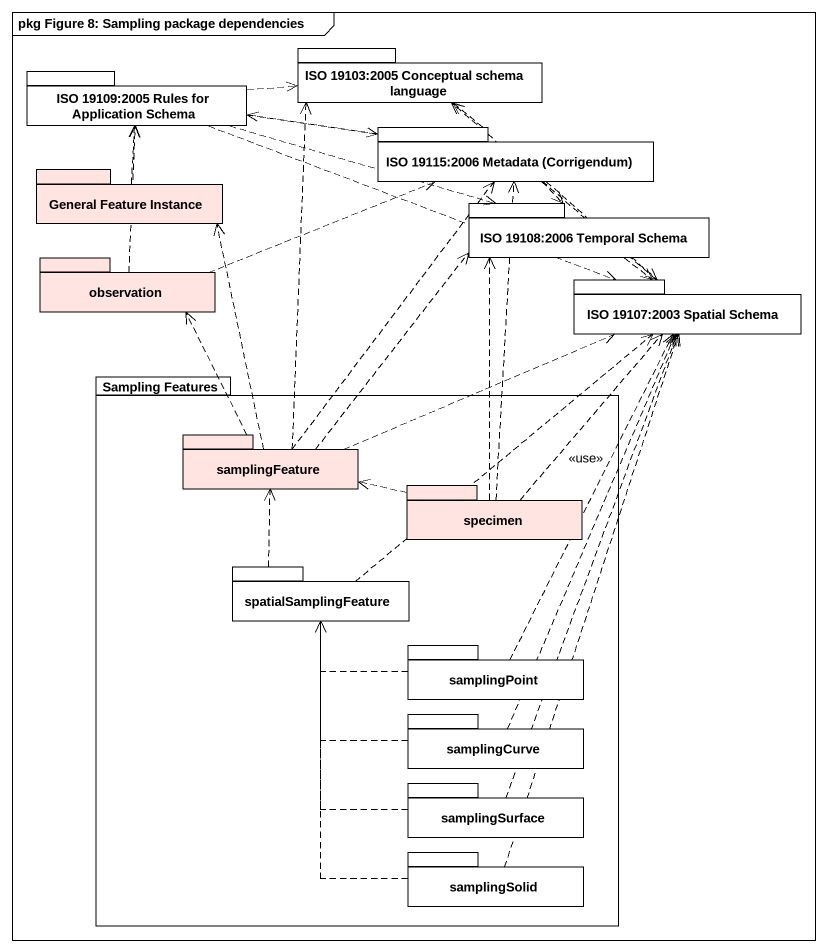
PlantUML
@startuml
mainframe pkg Figure 8: Sampling package dependencies
package "ISO 19103:2005 Conceptual schema language" as ISO_19103_2005_Conceptual {
}
package "ISO 19109:2005 Rules for Application Schema" as ISO_19109_2005_Rules_for {
}
package "ISO 19115:2006 Metadata (Corrigendum)" as ISO_19115_2006_Metadata {
}
package "General Feature Instance" as General_Feature_Instance #FFE4E1 {
}
package "ISO 19108:2006 Temporal Schema" as ISO_19108_2006_Temporal {
}
package observation #FFE4E1 {
}
package "ISO 19107:2003 Spatial Schema" as ISO_19107_2003_Spatial {
}
package "Sampling Features" as Sampling_Features #FFFFFF {
  package samplingFeature #FFE4E1 {
  }
  package specimen #FFE4E1 {
  }
  package spatialSamplingFeature {
  }
  package samplingPoint {
  }
  package samplingCurve {
  }
  package samplingSurface {
  }
  package samplingSolid {
  }
}
ISO_19109_2005_Rules_for .right.> ISO_19103_2005_Conceptual
ISO_19109_2005_Rules_for .right.> ISO_19115_2006_Metadata
ISO_19109_2005_Rules_for .right.> ISO_19108_2006_Temporal
ISO_19109_2005_Rules_for .right.> ISO_19107_2003_Spatial
ISO_19115_2006_Metadata .up.> ISO_19103_2005_Conceptual
ISO_19115_2006_Metadata .left.> ISO_19109_2005_Rules_for
ISO_19115_2006_Metadata ..> ISO_19108_2006_Temporal
ISO_19115_2006_Metadata ..> ISO_19107_2003_Spatial
General_Feature_Instance .up.> ISO_19109_2005_Rules_for
ISO_19108_2006_Temporal ..> ISO_19107_2003_Spatial
observation .up.> ISO_19109_2005_Rules_for
observation .right.> ISO_19115_2006_Metadata
ISO_19107_2003_Spatial .up.> ISO_19103_2005_Conceptual
samplingFeature .up.> ISO_19103_2005_Conceptual
samplingFeature .up.> ISO_19115_2006_Metadata
samplingFeature .up.> General_Feature_Instance
samplingFeature .up.> ISO_19108_2006_Temporal
samplingFeature .up.> observation
samplingFeature .right.> ISO_19107_2003_Spatial
specimen .up.> ISO_19115_2006_Metadata
specimen .up.> ISO_19108_2006_Temporal
specimen .up.> ISO_19107_2003_Spatial
specimen .left.> samplingFeature
spatialSamplingFeature .up.> ISO_19107_2003_Spatial
spatialSamplingFeature .up.> samplingFeature
samplingPoint .up.> ISO_19107_2003_Spatial : <<use>>
samplingPoint .left.> spatialSamplingFeature
samplingCurve .up.> ISO_19107_2003_Spatial
samplingCurve .up.> spatialSamplingFeature
samplingSurface .up.> ISO_19107_2003_Spatial
samplingSurface .up.> spatialSamplingFeature
samplingSolid .up.> ISO_19107_2003_Spatial
samplingSolid .up.> spatialSamplingFeature
@enduml
